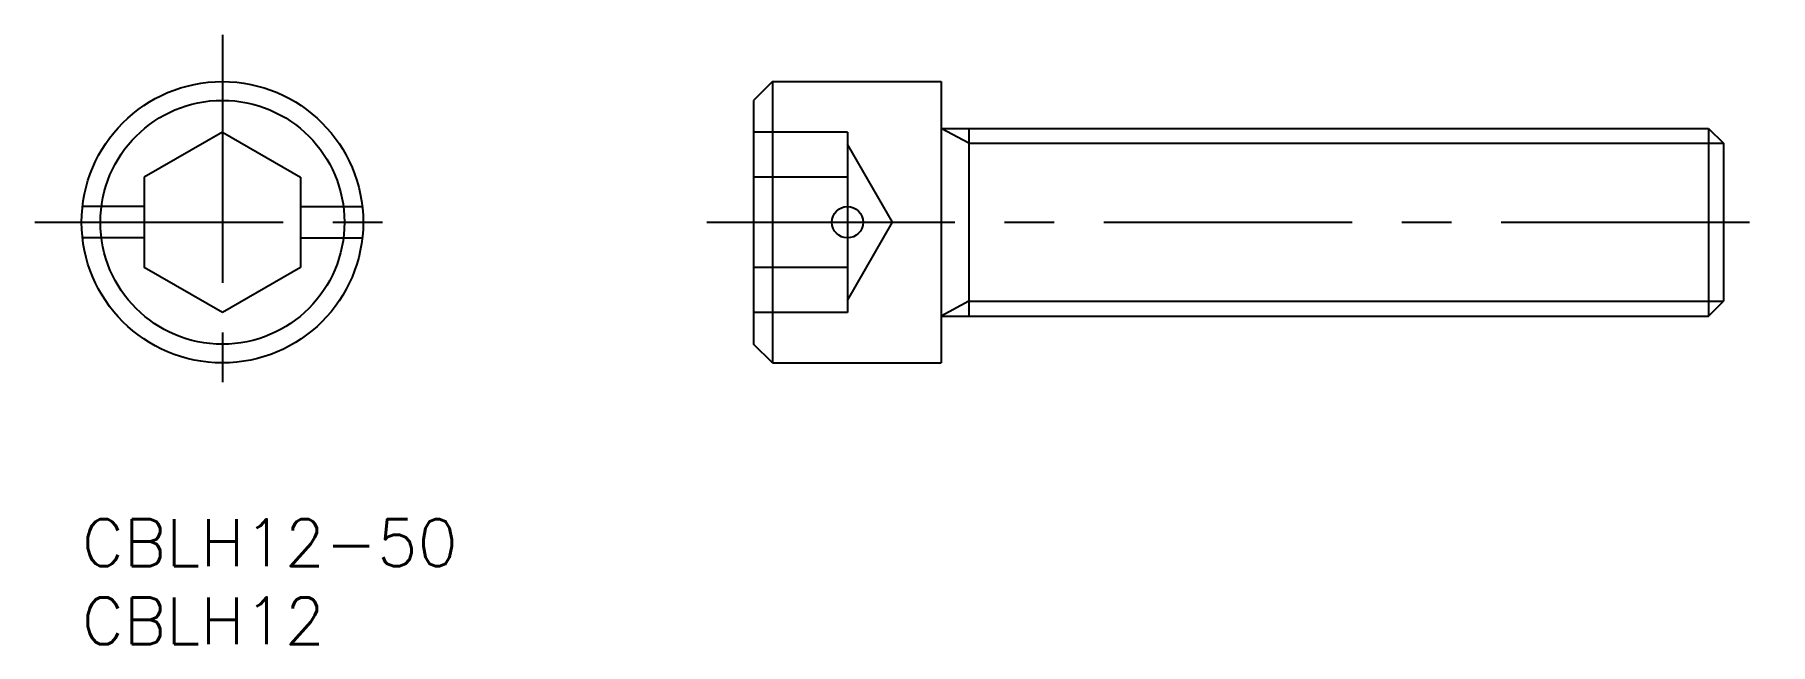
# Model space of a CAD drawing. Extents: x -3 to 108, y -8 to 31.
import ezdxf

# ---------------------------------------------------------------- set-up
doc = ezdxf.new("R2010")
doc.units = 0
doc.header["$LTSCALE"] = 0.5
doc.linetypes.add('CENTER', pattern=[50.8, 31.75, -6.35, 6.35, -6.35])
doc.linetypes.add('DASHED', pattern=[19.05, 12.7, -6.35])
for name, color, linetype in [('MSM_CENTER', 1, 'CENTER'), ('MSM_CONTINUOUS', 7, 'CONTINUOUS'), ('MSM_DASHED', 4, 'DASHED'), ('MSM_NARROW', 5, 'CONTINUOUS'), ('MSM_PART_NUMBER', 7, 'CONTINUOUS')]:
    doc.layers.add(name, color=color, linetype=linetype)
doc.styles.get("Standard").update_dxf_attribs({"font": 'txt.shx', "height": 1, "bigfont": 'bigfont.shx'})

# ---------------------------------------------------------------- blocks, each defined once
blk = doc.blocks.new('*U3')
at = {"layer": 'MSM_PART_NUMBER'}
blk.add_text('CBLH12-50', height=3, dxfattribs=at).set_placement((0, -3))
blk = doc.blocks.new('*U4')
at = {"layer": 'MSM_PART_NUMBER'}
blk.add_text('CBLH12', height=3, dxfattribs=at).set_placement((0, -8))

msp = doc.modelspace()

# ---------------------------------------------------------------- linework, layer by layer
at = {"layer": 'MSM_CENTER'}
for p, q in [((9, 31), (9, 7)), ((48.96, 21), (48.96, 17)), ((-3, 19), (21, 19)), ((39.96, 19), (107.96, 19))]:
    msp.add_line(p, q, dxfattribs=at)
at = {"layer": 'MSM_CONTINUOUS'}
for p, q in [((44.16, 28), (42.96, 26.8)), ((44.16, 28), (54.96, 28)), ((44.16, 28), (44.16, 10)), ((54.96, 28), (54.96, 10)), ((42.96, 26.8), (42.96, 11.2)), ((9, 24.77), (4, 21.89)), ((9, 24.77), (14, 21.89)), ((54.96, 25), (104.01, 25)), ((56.71, 25), (56.71, 13)), ((104.01, 25), (104.01, 13)), ((104.01, 25), (104.96, 24.05)), ((104.96, 24.05), (104.96, 13.95)), ((4, 21.89), (4, 16.11)), ((14, 21.89), (14, 16.11)), ((9, 13.23), (4, 16.11)), ((14, 16.11), (9, 13.23)), ((104.01, 13), (104.96, 13.95)), ((54.96, 13), (104.01, 13)), ((44.16, 10), (42.96, 11.2)), ((44.16, 10), (54.96, 10))]:
    msp.add_line(p, q, dxfattribs=at)
for centre, radius in [((9, 19), 9), ((9, 19), 7.8), ((48.96, 19), 1)]:
    msp.add_circle(centre, radius, dxfattribs=at)
at = {"layer": 'MSM_DASHED'}
for p, q in [((48.96, 24.77), (42.96, 24.77)), ((48.96, 24.77), (48.96, 20)), ((51.85, 19), (48.96, 24)), ((48.96, 21.89), (42.96, 21.89)), ((4, 20), (0.06, 20)), ((14, 20), (17.94, 20)), ((48.96, 14), (51.85, 19)), ((4, 18), (0.06, 18)), ((14, 18), (17.94, 18)), ((48.96, 18), (48.96, 13.23)), ((48.96, 16.11), (42.96, 16.11)), ((48.96, 13.23), (42.96, 13.23))]:
    msp.add_line(p, q, dxfattribs=at)
at = {"layer": 'MSM_NARROW'}
for p, q in [((56.71, 24.05), (54.96, 25)), ((56.71, 24.05), (104.96, 24.05)), ((56.71, 13.95), (54.96, 13)), ((56.71, 13.95), (104.96, 13.95))]:
    msp.add_line(p, q, dxfattribs=at)

# ---------------------------------------------------------------- block references
at = {"layer": 'MSM_CONTINUOUS'}
for name in ['*U3', '*U4']:
    msp.add_blockref(name, (0, 0), dxfattribs=at)

doc.saveas('drawing.dxf')
